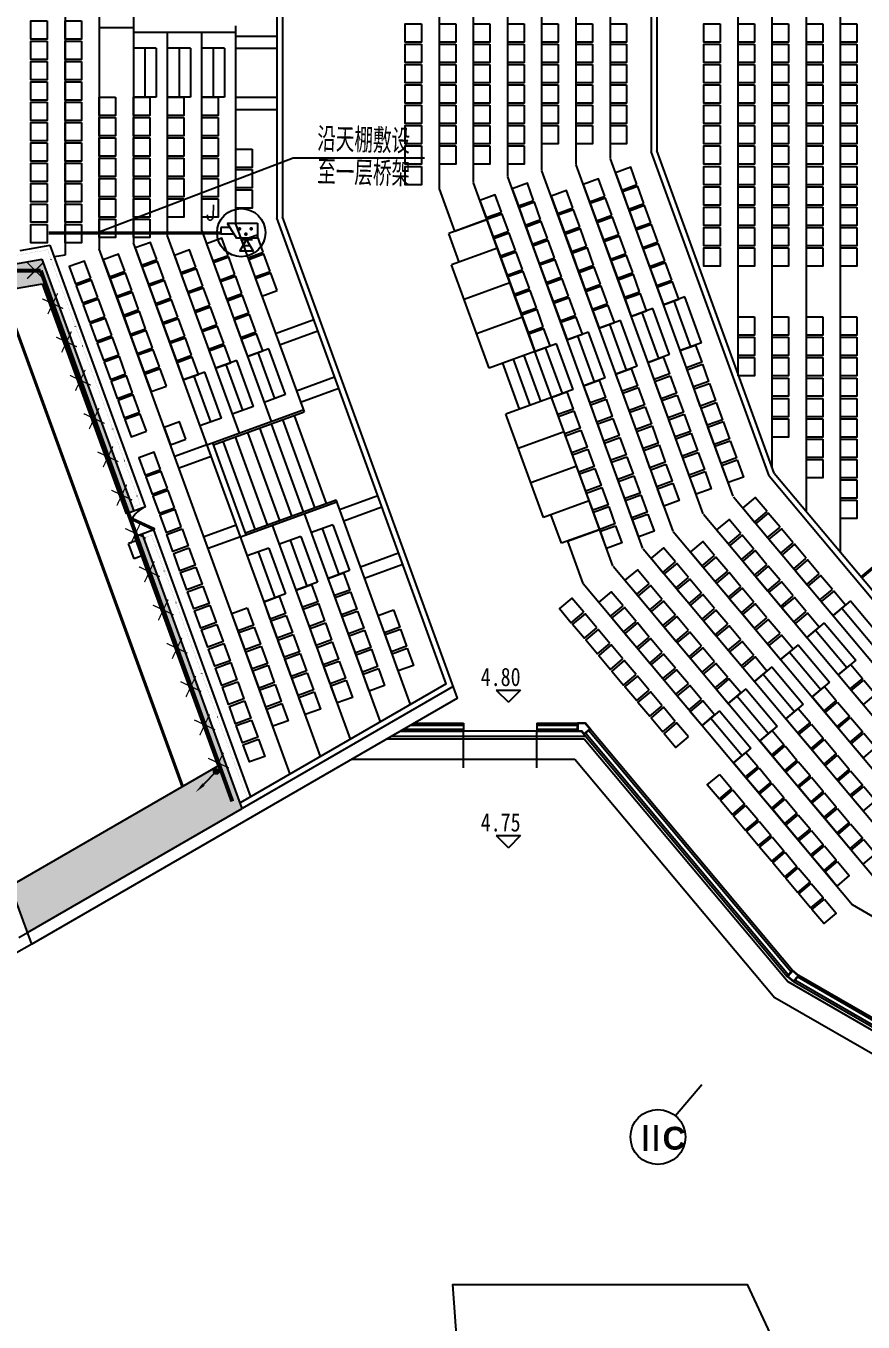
# Model space of a CAD drawing. Extents: x 23317406 to 24383751, y 42324270 to 43451021.
# Drawn here: x 23957967 to 23978542, y 42872022 to 42903866 of the extents above; entities that cross this region are included whole.
import ezdxf

# ---------------------------------------------------------------- set-up
doc = ezdxf.new("R2010")
doc.units = 0
doc.header["$MEASUREMENT"] = 0
doc.linetypes.add('DASHED', pattern=[0.75, 0.5, -0.25])
doc.linetypes.add('T-BW-SF$0$DOT2', pattern=[3.175, 0, -3.175])
doc.layers.get('0').update_dxf_attribs({"linetype": 'CONTINUOUS'})
for name, color, linetype in [('SB', 1, 'CONTINUOUS'), ('WZ', 7, 'CONTINUOUS'), ('场地', 5, 'CONTINUOUS'), ('墙', 7, 'CONTINUOUS'), ('座位', 253, 'CONTINUOUS'), ('投影', 9, 'CONTINUOUS'), ('柱填充', 8, 'CONTINUOUS'), ('栏杆', 146, 'CONTINUOUS'), ('楼梯', 5, 'CONTINUOUS'), ('汉字', 7, 'CONTINUOUS'), ('电-接地防雷-箭头', 3, 'CONTINUOUS'), ('电-接地防雷-防雷卡子', 94, 'CONTINUOUS'), ('电-接地防雷-防雷线', 94, 'CONTINUOUS'), ('监控管线', 11, 'CONTINUOUS'), ('监控设备', 1, 'CONTINUOUS'), ('辅助件', 9, 'CONTINUOUS'), ('边界', 9, 'CONTINUOUS'), ('门窗', 7, 'CONTINUOUS')]:
    doc.layers.add(name, color=color, linetype=linetype)
doc.styles.add('HZTXT', font='txt', dxfattribs={"width": 0.9, "bigfont": 'HZTXT'})
doc.styles.add('IDQSTYLE', font='txt.shx', dxfattribs={"width": 0.7, "bigfont": 'hztxt.shx'})
doc.styles.add('KSHZ', font='ROMANS.shx', dxfattribs={"height": 800, "bigfont": 'dfhz.shx'})
doc.styles.add('Q1', font='SimSun.ttf', dxfattribs={"width": 0.8, "height": 450})
doc.styles.add('T-SG-01$0$Arial', font='ARIALBD.TTF')

# ---------------------------------------------------------------- blocks, each defined once
blk = doc.blocks.new('T-SEAT-LOWER$0$SEAT_500CS')
blk.add_lwpolyline([(-400, -225), (-400, 225), (0, 225), (0, -225)], close=True)
blk = doc.blocks.new('M100')
at = {"layer": '门窗'}
blk.add_line((0, 1000), (0, 0), dxfattribs=at)
blk = doc.blocks.new('SX1')
at = {"layer": 'SB'}
for p, q in [((-2.72, 0.74), (-4.54, 0.74)), ((-4.54, 0.74), (-4.54, -0.51)), ((-3.29, 1.67), (2.96, 1.67)), ((-3.29, 1.67), (-1.38, -1.45)), ((2.96, 1.67), (2.96, -1.45)), ((-4.54, -0.51), (-1.96, -0.51)), ((2.96, -1.45), (-1.38, -1.45))]:
    blk.add_line(p, q, dxfattribs=at)
blk = doc.blocks.new('SX8')
at = {"layer": 'SB'}
for p, q in [((-0.65, -1.02), (1.8, -1.02)), ((-0.11, -2.2), (1.27, -2.2))]:
    blk.add_line(p, q, dxfattribs=at)
for points in [[(-1.02, 1.19, 0.375, 0.375, 1), (-0.64, 1.19, 0.375, 0.375, 1)], [(0.29, 0.1, 0.375, 0.375, 1), (0.67, 0.1, 0.375, 0.375, 1)], [(1.39, 1.19, 0.375, 0.375, 1), (1.76, 1.19, 0.375, 0.375, 1)]]:
    blk.add_lwpolyline(points, format="xyseb", close=True, dxfattribs=at)
blk.add_lwpolyline([(0.58, -1.01), (-0.77, -3.35), (1.94, -3.35)], close=True, dxfattribs=at)
blk.add_blockref('SX1', (-0.09, 0.7), dxfattribs=at)
blk = doc.blocks.new('QQSX')
at = {"layer": 'SB'}
blk.add_circle((-12, 12), 494, dxfattribs=at)
at = {"layer": 'SB', "xscale": 100, "yscale": 100, "zscale": 100}
blk.add_blockref('SX8', (36, -28), dxfattribs=at)
blk = doc.blocks.new('A$C7A4D2D25')
at = {"layer": 'WZ'}
blk.add_blockref('QQSX', (506, 483), dxfattribs=at)
blk = doc.blocks.new('*X411')
at = {"color": 0, "linetype": 'Continuous'}
for p, q in [((192.59, 446.72), (193.87, 448.01)), ((192.65, 446.36), (194.23, 447.94)), ((192.69, 447.24), (193.35, 447.91)), ((192.79, 446.07), (194.52, 447.8)), ((192.98, 445.84), (194.75, 447.61)), ((193.23, 445.66), (194.93, 447.37)), ((193.53, 445.54), (195.05, 447.06)), ((193.92, 445.51), (195.08, 446.67)), ((194.61, 445.77), (194.82, 445.99))]:
    blk.add_line(p, q, dxfattribs=at)
blk = doc.blocks.new('HC000750')
at = {"color": 0, "linetype": 'Continuous'}
blk.add_line((0, -0.06), (-3.11, -3.23), dxfattribs=at)
blk.add_lwpolyline([(-3.11, -3.23, 0.8, 0, 0), (-5.06, -5.12, 0, 0, 0)], format="xyseb", dxfattribs=at)
blk.add_circle((0, 0), 0.625, dxfattribs=at)
at = {"color": 0, "linetype": 'Continuous', "xscale": 0.5, "yscale": 0.5, "zscale": 0.5}
blk.add_blockref('*X411', (-96.92, -223.38), dxfattribs=at)
at = {"color": 0, "style": 'IDQSTYLE', "width": 0.7}
blk.add_attdef('PSFHATT', (2.63, -5.12), '', height=2.5, dxfattribs=at)

msp = doc.modelspace()

# ---------------------------------------------------------------- hatches: boundary and pattern name
at = {"layer": '柱填充'}
for points in [[(23958378.37782, 42897531.15759), (23960436.86259, 42891875.51716), (23960624.61399, 42891944.43529), (23958370, 42898138.93632), (23957530, 42897990.82166), (23957530, 42904715.68857), (23957330, 42904715.68857), (23957330, 42898564.81223), (23952370, 42897690.23041), (23952370, 42897080.97444), (23952578.37782, 42896508.4611)], [(23957589.28632, 42882741.10314), (23958006.04195, 42881596.07647), (23963282.35339, 42884642.3563), (23960829.82685, 42891380.61761), (23960642.07544, 42891311.69948), (23962689.72072, 42885685.84031)]]:
    msp.add_hatch(color=256, dxfattribs=at).paths.add_polyline_path(points)

# ---------------------------------------------------------------- linework, layer by layer
msp.add_line((23974577.03463, 42877852.0902), (23973934.24702, 42877086.04576))
at = {"color": 2}
msp.add_circle((23973500.36538, 42876568.96576), 675, dxfattribs=at)
msp.add_circle((23973500.36538, 42876568.96576), 675, dxfattribs=at)
at = {"layer": '场地'}
msp.add_lwpolyline([(23968808.8086, 42868093.93648), (23968455.52568, 42872945.68857), (23975695.29569, 42872945.68857), (23977957.70485, 42868093.93648)], dxfattribs=at)
at = {"layer": '墙'}
for p, q in [((23973330, 42909254.58919), (23973330, 42900776.78796)), ((23973470, 42909229.90341), (23973470, 42900801.47373)), ((23976229.5788, 42892810.2607), (23973330, 42900776.78796)), ((23976352.69273, 42892881.34056), (23973470, 42900801.47373)), ((23957830, 42898348.34774), (23958565.8111, 42898478.09109)), ((23960906.2411, 42892047.8125), (23958565.8111, 42898478.09109)), ((23957530, 42897990.82166), (23958370, 42898138.93632)), ((23960624.61399, 42891944.43529), (23958370, 42898138.93632)), ((23952578.37782, 42896508.4611), (23958378.37782, 42897531.15759)), ((23961810.33548, 42885178.12701), (23957378.37782, 42897354.83061)), ((23960436.86259, 42891875.51716), (23958378.37782, 42897531.15759)), ((23976229.5788, 42892810.2607), (23981679.00438, 42886315.88817)), ((23976352.69273, 42892881.34056), (23981770.38289, 42886424.78884)), ((23960906.49755, 42892047.90663), (23960436.86259, 42891875.51716)), ((23961111.45395, 42891483.99481), (23960642.07544, 42891311.69948)), ((23962689.72072, 42885685.84031), (23960642.07544, 42891311.69948)), ((23963282.35339, 42884642.3563), (23960829.82685, 42891380.61761)), ((23963497.54748, 42884928.25674), (23961111.45395, 42891483.99481)), ((23968298.9909, 42887700.37139), (23963233.7319, 42884775.94275)), ((23968470.72632, 42887637.86481), (23963282.35339, 42884642.3563)), ((23968574.91523, 42887351.60814), (23958110.23085, 42881309.8198)), ((23971525.03775, 42886536.4669), (23971525.03775, 42886736.4669)), ((23971689.31651, 42886459.86245), (23971842.5254, 42886588.41997)), ((23957589.28632, 42882741.10314), (23962689.72072, 42885685.84031)), ((23958006.04195, 42881596.07647), (23963282.35339, 42884642.3563)), ((23958110.23085, 42881309.8198), (23957589.28632, 42882741.10314))]:
    msp.add_line(p, q, dxfattribs=at)
at = {"layer": '墙', "linetype": 'DASHED', "ltscale": 1000}
for p, q in [((23957789.5664, 42881471.09425), (23958006.04195, 42881596.07647)), ((23958110.23085, 42881309.8198), (23957631.07081, 42881033.17662))]:
    msp.add_line(p, q, dxfattribs=at)
at = {"layer": '墙'}
for points in [[(23971689.31651, 42886459.86245), (23971842.5254, 42886588.41997), (23971718.29928, 42886736.4669), (23971525.03775, 42886736.4669), (23971525.03775, 42886536.4669), (23971625.03775, 42886536.4669)], [(23971690.54908, 42886473.95077), (23971828.43708, 42886589.65254), (23971713.63621, 42886726.4669), (23971535.03775, 42886726.4669), (23971535.03775, 42886546.4669), (23971629.70083, 42886546.4669)], [(23976963.04408, 42880540.05316), (23976809.8352, 42880668.61068), (23976679.29447, 42880513.0383), (23976832.50336, 42880384.48078)], [(23976948.95576, 42880538.82059), (23976811.06776, 42880654.52236), (23976693.38279, 42880514.27087), (23976831.27079, 42880398.5691)]]:
    msp.add_lwpolyline(points, close=True, dxfattribs=at)
at = {"layer": '墙', "ltscale": 5000}
for start, end in [(67.1172342395, 67.1172342395), (66.2587266313, 66.2587266313), (64.4772342395, 64.4772342395), (64.9387266313, 64.9387266313)]:
    msp.add_arc((23850578.58196, 42857442.58139), 533172.67138, start, end, dxfattribs=at)
at = {"layer": '墙'}
for centre, start, end in [((23850634.74669, 42857737.27781), 79.4743453394, 79.4743453394), ((23850639.30178, 42857736.37231), 78.1227654233, 78.1227654233), ((23850644.55659, 42857735.23786), 77.5606287088, 77.5606287088), ((23850649.0789, 42857734.18074), 76.2090487927, 76.2090487927)]:
    msp.add_arc(centre, 530172.67138, start, end, dxfattribs=at)
at = {"layer": '座位'}
for p, q in [((23969297.54799, 42899108.07162), (23968357.85537, 42898766.05147)), ((23968614.37048, 42898061.28201), (23968357.85537, 42898766.05147)), ((23969554.0631, 42898403.30215), (23968426.43195, 42897992.87798)), ((23969349.88634, 42895455.7079), (23968426.43195, 42897992.87798)), ((23969861.88123, 42897557.57879), (23968734.25008, 42897147.15462)), ((23970169.69936, 42896711.85543), (23969042.06821, 42896301.43126)), ((23970477.51749, 42895866.13207), (23969349.88634, 42895455.7079)), ((23970887.94166, 42894738.50093), (23969760.31051, 42894328.07676)), ((23970683.7649, 42891790.90668), (23969760.31051, 42894328.07676)), ((23971195.75979, 42893892.77757), (23970068.12864, 42893482.3534)), ((23971503.57792, 42893047.05421), (23970375.94677, 42892636.63004)), ((23971811.39605, 42892201.33085), (23970683.7649, 42891790.90668)), ((23971128.21853, 42891154.54124), (23970871.70342, 42891859.31071)), ((23972067.91115, 42891496.56139), (23971128.21853, 42891154.54124))]:
    msp.add_line(p, q, dxfattribs=at)
at = {"layer": '投影'}
for p, q in [((23977990, 42890930.07373), (23977990, 42919101.30341)), ((23977150, 42891931.14675), (23977150, 42918100.23039)), ((23976310, 42892998.63786), (23976310, 42917032.73928)), ((23975470, 42895306.51889), (23975470, 42914724.85825)), ((23958930, 42911793.69771), (23958930, 42898237.67943)), ((23959770, 42911645.58305), (23959770, 42898385.7941)), ((23960610, 42911497.46838), (23960610, 42898533.90876)), ((23964130, 42910876.79741), (23964130, 42899154.57973)), ((23964270, 42910852.11163), (23964270, 42899179.26551)), ((23968130, 42899866.94073), (23968130, 42910171.48949)), ((23968970, 42900015.0554), (23968970, 42910023.37482)), ((23969810, 42900163.17006), (23969810, 42909875.26016)), ((23970650, 42900311.28473), (23970650, 42909727.1455)), ((23971490, 42900459.39939), (23971490, 42909579.03083)), ((23972330, 42900607.51405), (23972330, 42909430.91617)), ((23961450, 42898682.02342), (23961450, 42903715.68857)), ((23962290, 42898830.13809), (23962290, 42903715.68857)), ((23963130, 42898978.25275), (23963130, 42903865.68677)), ((23961170, 42903315.68677), (23960610, 42903315.68677)), ((23960890, 42903315.68677), (23960890, 42902115.68677)), ((23961170, 42903315.68677), (23961170, 42902115.68677)), ((23962010, 42903315.68677), (23961450, 42903315.68677)), ((23961730, 42903315.68677), (23961730, 42902115.68677)), ((23962010, 42903315.68677), (23962010, 42902115.68677)), ((23962850, 42903315.68677), (23962290, 42903315.68677)), ((23962570, 42903315.68677), (23962570, 42902115.68677)), ((23962850, 42903315.68677), (23962850, 42902115.68677)), ((23961170, 42902115.68677), (23960610, 42902115.68677)), ((23962010, 42902115.68677), (23961450, 42902115.68677)), ((23962850, 42902115.68677), (23962290, 42902115.68677)), ((23974609.09766, 42891882.69594), (23971490, 42900452.34631)), ((23975347.78126, 42892309.17512), (23972330, 42900600.46097)), ((23973131.73045, 42891029.73759), (23969810, 42900156.11698)), ((23973870.41405, 42891456.21676), (23970650, 42900304.23165)), ((23968508.20619, 42898820.77469), (23968130, 42899859.88765)), ((23972393.04685, 42890603.25841), (23968970, 42900008.00232)), ((23968574.91523, 42887351.60814), (23964270, 42899179.26551)), ((23963130, 42898978.25275), (23964801.60089, 42894385.56707)), ((23968298.9909, 42887700.37139), (23964130, 42899154.57973)), ((23968508.20619, 42898820.77469), (23969297.54799, 42899108.07162)), ((23965203.55485, 42885913.22055), (23960610, 42898533.90876)), ((23961450, 42898682.02342), (23963205.81628, 42893857.95786)), ((23962290, 42898830.13809), (23963995.15808, 42894145.25478)), ((23958930, 42898237.67943), (23958670, 42898191.83442)), ((23964464.87124, 42885486.74138), (23959770, 42898385.7941)), ((23961832.32011, 42885190.81984), (23957403.37782, 42897359.23879)), ((23974161.11256, 42897206.85103), (23973634.88469, 42897015.31976)), ((23974308.4228, 42895983.45425), (23973897.99863, 42897111.08539)), ((23974571.53673, 42896079.21989), (23974161.11256, 42897206.85103)), ((23972582.42896, 42896632.25719), (23972056.20109, 42896440.72592)), ((23972992.85313, 42895504.62605), (23972582.42896, 42896632.25719)), ((23973371.77076, 42896919.55411), (23972845.54289, 42896728.02284)), ((23973519.081, 42895696.15733), (23973108.65682, 42896823.78847)), ((23973782.19493, 42895791.92297), (23973371.77076, 42896919.55411)), ((23971793.08716, 42896344.96027), (23971266.85929, 42896153.429)), ((23972203.51133, 42895217.32913), (23971793.08716, 42896344.96027)), ((23972729.73919, 42895408.86041), (23972319.31502, 42896536.49155)), ((23971003.74535, 42896057.66335), (23970477.51749, 42895866.13208)), ((23971414.16953, 42894930.03221), (23971003.74535, 42896057.66335)), ((23971940.39739, 42895121.56349), (23971529.97322, 42896249.19463)), ((23974571.53673, 42896079.21989), (23974045.30886, 42895887.68861)), ((23963939.9517, 42895934.26352), (23963413.72383, 42895742.73224)), ((23964087.26194, 42894710.86673), (23963676.83777, 42895838.49788)), ((23964350.37587, 42894806.63237), (23963939.9517, 42895934.26352)), ((23970477.51749, 42895866.13207), (23969688.17568, 42895578.83515)), ((23970361.71379, 42894546.96965), (23969951.28962, 42895674.60079)), ((23970624.82772, 42894642.73529), (23970214.40355, 42895770.36643)), ((23971151.05559, 42894834.26657), (23970740.63142, 42895961.89771)), ((23973782.19493, 42895791.92297), (23973255.96706, 42895600.39169)), ((23962361.2681, 42895359.66968), (23961835.04023, 42895168.1384)), ((23962771.69227, 42894232.03853), (23962361.2681, 42895359.66968)), ((23963150.6099, 42895646.9666), (23962624.38203, 42895455.43532)), ((23963297.92014, 42894423.56981), (23962887.49597, 42895551.20096)), ((23963561.03407, 42894519.33545), (23963150.6099, 42895646.9666)), ((23970098.59986, 42894451.20401), (23969688.17568, 42895578.83515)), ((23972992.85313, 42895504.62605), (23972466.62526, 42895313.09477)), ((23962508.57834, 42894136.27289), (23962098.15416, 42895263.90404)), ((23972203.51133, 42895217.32913), (23971677.28346, 42895025.79785)), ((23964350.37587, 42894806.63237), (23963824.14801, 42894615.10109)), ((23970887.94166, 42894738.50093), (23970098.59986, 42894451.20401)), ((23971414.16953, 42894930.03221), (23970887.94166, 42894738.50093)), ((23963561.03407, 42894519.33545), (23963034.8062, 42894327.80417)), ((23962771.69227, 42894232.03853), (23962245.4644, 42894040.50725)), ((23963378.27794, 42891366.69828), (23962557.42898, 42893621.96227)), ((23981510, 42892869.38087), (23978489.45684, 42890334.84422)), ((23967419.60565, 42887192.65808), (23965588.24845, 42892224.27065)), ((23975354.72718, 42892297.14442), (23981026.30074, 42885538.02626)), ((23966680.92205, 42886766.17891), (23964816.00765, 42891889.9891)), ((23974616.04358, 42891870.66524), (23980478.02968, 42884884.62225)), ((23965942.23845, 42886339.69973), (23964026.66585, 42891602.69218)), ((23965513.24559, 42891611.67407), (23964987.01773, 42891420.14279)), ((23965513.24559, 42891611.67407), (23965923.66977, 42890484.04293)), ((23964723.90379, 42891324.37715), (23964197.67592, 42891132.84587)), ((23964460.78986, 42891228.61151), (23964871.21403, 42890100.98037)), ((23964723.90379, 42891324.37715), (23965134.32796, 42890196.74601)), ((23965250.13166, 42891515.90843), (23965660.55583, 42890388.27729)), ((23971278.56935, 42891209.26447), (23972067.91115, 42891496.56139)), ((23971278.56935, 42891209.26447), (23971656.77554, 42890170.15151)), ((23973877.35998, 42891444.18606), (23979929.75862, 42884231.21824)), ((23963934.56199, 42891037.08023), (23963408.33412, 42890845.54895)), ((23963671.44806, 42890941.31459), (23964081.87223, 42889813.68345)), ((23963934.56199, 42891037.08023), (23964344.98616, 42889909.44909)), ((23973138.67638, 42891017.70689), (23979381.48756, 42883577.81424)), ((23972399.99277, 42890591.22771), (23978833.21649, 42882924.41023)), ((23965923.66977, 42890484.04293), (23965397.4419, 42890292.51165)), ((23965134.32796, 42890196.74601), (23964608.1001, 42890005.21473)), ((23971661.30917, 42890164.74853), (23978284.94543, 42882271.00622)), ((23964344.98616, 42889909.44909), (23963818.7583, 42889717.91781)), ((23978231.55947, 42889739.87455), (23977802.57458, 42889379.91349)), ((23978231.55947, 42889739.87455), (23979002.9046, 42888820.62122)), ((23978017.06702, 42889559.89402), (23978788.41216, 42888640.64069)), ((23977588.08214, 42889199.93296), (23977159.09725, 42888839.9719)), ((23977373.58969, 42889019.95243), (23978144.93482, 42888100.6991)), ((23977588.08214, 42889199.93296), (23978359.42727, 42888280.67963)), ((23976944.6048, 42888659.99137), (23976515.61992, 42888300.03031)), ((23976944.6048, 42888659.99137), (23977715.94994, 42887740.73804)), ((23976730.11236, 42888480.01084), (23977501.45749, 42887560.75751)), ((23976301.12747, 42888120.04978), (23975872.14258, 42887760.08872)), ((23976301.12747, 42888120.04978), (23977072.4726, 42887200.79645)), ((23978359.42727, 42888280.67963), (23977930.44238, 42887920.71857)), ((23976086.63503, 42887940.06925), (23976857.98016, 42887020.81591)), ((23977715.94994, 42887740.73804), (23977286.96505, 42887380.77697)), ((23975657.65014, 42887580.10818), (23975228.66525, 42887220.14712)), ((23975443.1577, 42887400.12765), (23976214.50283, 42886480.87432)), ((23975657.65014, 42887580.10818), (23976428.99527, 42886660.85485)), ((23977072.4726, 42887200.79645), (23976643.48772, 42886840.83538)), ((23975014.17281, 42887040.16659), (23974585.18792, 42886680.20553)), ((23974799.68036, 42886860.18606), (23975571.02549, 42885940.93273)), ((23975014.17281, 42887040.16659), (23975785.51794, 42886120.91326)), ((23976428.99527, 42886660.85485), (23976000.01038, 42886300.89379)), ((23975785.51794, 42886120.91326), (23975356.53305, 42885760.9522)), ((23979242.5971, 42881718.10576), (23978284.94542, 42882271.00622))]:
    msp.add_line(p, q, dxfattribs=at)
at = {"layer": '柱填充', "linetype": 'T-BW-SF$0$DOT2', "ltscale": 10}
for p, q in [((23957730, 42898229.17238), (23958500.54073, 42898365.0395)), ((23960778.16326, 42892107.32304), (23958500.54073, 42898365.0395)), ((23960778.16326, 42892107.32304), (23960590.41255, 42892038.40516)), ((23961051.78039, 42891355.56613), (23960866.08407, 42891287.40236)), ((23963409.60895, 42884877.48541), (23961051.78039, 42891355.56613))]:
    msp.add_line(p, q, dxfattribs=at)
at = {"layer": '栏杆'}
msp.add_line((23981545, 42892853.0601), (23978511.95441, 42890308.03266), dxfattribs=at)
at = {"layer": '楼梯'}
for p, q in [((23963993.46585, 42894091.42805), (23964780.11218, 42891930.13503)), ((23964275.37363, 42894194.0341), (23965062.01996, 42892032.74107)), ((23964557.28142, 42894296.64014), (23965343.92775, 42892135.34711)), ((23963110.15478, 42893769.92912), (23963896.80111, 42891608.63609)), ((23963410.85642, 42893879.37557), (23964197.50275, 42891718.08254)), ((23963711.55806, 42893988.82201), (23964498.20439, 42891827.52898)), ((23962809.45315, 42893660.48267), (23963596.09948, 42891499.18965))]:
    msp.add_line(p, q, dxfattribs=at)
at = {"layer": '汉字', "color": 0}
for p, q in [((23969523.41152, 42887548.03309), (23970123.41152, 42887548.03309)), ((23969523.41152, 42887548.03309), (23969823.41152, 42887248.03309)), ((23970123.41152, 42887548.03309), (23969823.41152, 42887248.03309)), ((23969523.41152, 42883974.69448), (23970123.41152, 42883974.69448)), ((23969523.41152, 42883974.69448), (23969823.41152, 42883674.69448)), ((23970123.41152, 42883974.69448), (23969823.41152, 42883674.69448))]:
    msp.add_line(p, q, dxfattribs=at)
at = {"layer": '电-接地防雷-防雷卡子', "color": 131, "const_width": 30}
for points in [[(23957996.59312, 42897654.44), (23958396.59312, 42898054.44)], [(23958396.59312, 42897654.44), (23957996.59312, 42898054.44)], [(23958505.64672, 42896785.63538), (23958746.08001, 42897297.68208)], [(23958369.84001, 42897161.87538), (23958881.88672, 42896921.44208)], [(23958845.16348, 42895845.03537), (23959085.59677, 42896357.08208)], [(23958709.35677, 42896221.27537), (23959221.40348, 42895980.84207)], [(23959184.68024, 42894904.43537), (23959425.11353, 42895416.48207)], [(23959048.87353, 42895280.67537), (23959560.92024, 42895040.24207)], [(23959524.197, 42893963.83536), (23959764.6303, 42894475.88207)], [(23959388.39029, 42894340.07536), (23959900.437, 42894099.64206)], [(23959863.71376, 42893023.23536), (23960104.14706, 42893535.28206)], [(23959727.90705, 42893399.47536), (23960239.95376, 42893159.04206)], [(23960203.23052, 42892082.63535), (23960443.66382, 42892594.68206)], [(23960067.42381, 42892458.87535), (23960579.47052, 42892218.44205)], [(23960406.94057, 42891518.27535), (23960918.98728, 42891277.84205)], [(23960542.74728, 42891142.03535), (23960783.18058, 42891654.08205)], [(23960746.45734, 42890577.67534), (23961258.50404, 42890337.24204)], [(23960882.26404, 42890201.43534), (23961122.69734, 42890713.48205)], [(23961085.9741, 42889637.07534), (23961598.0208, 42889396.64204)], [(23961221.7808, 42889260.83534), (23961462.2141, 42889772.88204)], [(23961425.49086, 42888696.47533), (23961937.53756, 42888456.04203)], [(23961561.29756, 42888320.23533), (23961801.73086, 42888832.28204)], [(23961765.00762, 42887755.87533), (23962277.05432, 42887515.44203)], [(23961900.81432, 42887379.63533), (23962141.24762, 42887891.68203)], [(23962104.52438, 42886815.27532), (23962616.57108, 42886574.84203)], [(23962240.33108, 42886439.03532), (23962480.76438, 42886951.08203)], [(23962444.04114, 42885874.67532), (23962956.08784, 42885634.24202)], [(23962579.84784, 42885498.43532), (23962820.28114, 42886010.48202)]]:
    msp.add_lwpolyline(points, dxfattribs=at)
at = {"layer": '电-接地防雷-防雷线', "color": 130, "linetype": 'Continuous', "ltscale": 100, "const_width": 100}
for points in [[(23958332.48375, 42897854.44), (23957443.89902, 42897854.44)], [(23963039.58125, 42884813.85866), (23958332.48375, 42897854.44)]]:
    msp.add_lwpolyline(points, dxfattribs=at)
at = {"layer": '监控管线'}
for p, q in [((23959701.10624, 42898778.53088), (23964535.71904, 42900622.45894)), ((23964535.71904, 42900622.45894), (23967758.79528, 42900622.45894))]:
    msp.add_line(p, q, dxfattribs=at)
at = {"layer": '监控管线', "const_width": 80}
msp.add_lwpolyline([(23962789.88518, 42898778.53088), (23958526.02659, 42898778.53088)], dxfattribs=at)
at = {"layer": '辅助件'}
for p, q in [((23960678.33336, 42891218.48448), (23960490.58266, 42891149.5666)), ((23960628.41842, 42890774.0652), (23960490.58266, 42891149.5666)), ((23960816.16912, 42890842.98307), (23960628.41842, 42890774.0652)), ((23966840.0107, 42886349.96055), (23971690.15665, 42886349.96055)), ((23966961.25426, 42886419.96055), (23971722.79819, 42886419.96055)), ((23971690.15665, 42886349.96055), (23976698.87558, 42880380.80177)), ((23965973.9853, 42885849.96055), (23971457.00282, 42885849.96055)), ((23971457.00282, 42885849.96055), (23976372.52375, 42879991.87082)), ((23986371.12443, 42874796.52629), (23976698.87558, 42880380.80177)), ((23986197.47625, 42874319.43185), (23976372.52375, 42879991.87082))]:
    msp.add_line(p, q, dxfattribs=at)
at = {"layer": '边界'}
for p, q in [((23960610, 42903815.68857), (23959770, 42903815.68857)), ((23960610, 42903715.68857), (23963130, 42903715.68857)), ((23963130, 42903615.68677), (23964130, 42903615.68677)), ((23963130, 42903315.68677), (23964130, 42903315.68677)), ((23963130, 42902115.68677), (23964130, 42902115.68677)), ((23963130, 42901815.68677), (23964130, 42901815.68677)), ((23964100.45959, 42896311.93694), (23965040.15221, 42896653.95709)), ((23964203.06563, 42896030.02916), (23965142.75826, 42896372.0493)), ((23964613.48981, 42894902.39801), (23965553.18243, 42895244.41816)), ((23964716.09585, 42894620.49023), (23965655.78847, 42894962.51037)), ((23962416.47509, 42893570.65925), (23964784.5005, 42894432.55001)), ((23962574.52999, 42893574.97764), (23964801.6015, 42894385.56538)), ((23962416.47509, 42893570.65925), (23961627.13329, 42893283.36233)), ((23962519.08113, 42893288.75146), (23961729.73933, 42893001.45454)), ((23963237.32405, 42891315.39526), (23965605.34946, 42892177.28602)), ((23963361.17694, 42891413.68292), (23965588.24845, 42892224.27065)), ((23965673.75348, 42891989.3475), (23966613.44611, 42892331.36764)), ((23965776.35953, 42891707.43971), (23966716.05215, 42892049.45986)), ((23963134.71801, 42891597.30305), (23962345.37621, 42891310.00613)), ((23963237.32405, 42891315.39526), (23962447.98225, 42891028.09834)), ((23966186.7837, 42890579.80857), (23967126.47632, 42890921.82871)), ((23966289.38974, 42890297.90078), (23967229.08236, 42890639.92093))]:
    msp.add_line(p, q, dxfattribs=at)
at = {"layer": '门窗'}
for p, q in [((23967163.04918, 42886536.4669), (23968725.03775, 42886536.4669)), ((23967163.04918, 42886536.4669), (23968725.03775, 42886536.4669)), ((23967249.65172, 42886586.4669), (23968725.03775, 42886586.4669)), ((23967249.65172, 42886586.4669), (23968725.03775, 42886586.4669)), ((23967422.8568, 42886686.4669), (23968725.03775, 42886686.4669)), ((23967422.8568, 42886686.4669), (23968725.03775, 42886686.4669)), ((23967509.45934, 42886736.4669), (23968725.03775, 42886736.4669)), ((23967509.45934, 42886736.4669), (23968725.03775, 42886736.4669)), ((23968725.03775, 42886736.4669), (23968725.03775, 42886536.4669)), ((23970525.03775, 42886536.4669), (23968725.03775, 42886536.4669)), ((23970525.03775, 42886736.4669), (23970525.03775, 42886536.4669)), ((23970525.03775, 42886736.4669), (23971525.03775, 42886736.4669)), ((23970525.03775, 42886686.4669), (23971525.03775, 42886686.4669)), ((23970525.03775, 42886586.4669), (23971525.03775, 42886586.4669)), ((23970525.03775, 42886536.4669), (23971525.03775, 42886536.4669)), ((23971689.31651, 42886459.86245), (23976679.29447, 42880513.0383)), ((23971727.61873, 42886492.00183), (23976711.92965, 42880551.93139)), ((23971804.22318, 42886556.28059), (23976777.20001, 42880629.71759)), ((23971842.5254, 42886588.41997), (23976809.8352, 42880668.61068)), ((23986307.49665, 42874914.09085), (23976832.50336, 42880384.48078)), ((23986324.86147, 42874961.80029), (23976865.13854, 42880423.37387)), ((23986359.5911, 42875057.21918), (23976930.4089, 42880501.16006)), ((23986376.95592, 42875104.92863), (23976963.04408, 42880540.05316))]:
    msp.add_line(p, q, dxfattribs=at)
msp.add_lwpolyline([(23961113.25118, 42891484.65452), (23961125.8553, 42891511.87834), (23960581.37902, 42891763.96083), (23960568.7749, 42891736.73701)], close=True, dxfattribs=at)
msp.add_arc((23961113.25118, 42891484.65452), 600, 110.15673256, 155.15673256, dxfattribs=at)

# ---------------------------------------------------------------- block references
at = {"layer": '座位'}
for p, rotation in [((23958090, 42903765.68857), 180.0000000048615), ((23958930, 42903765.68677), 180.0000000048615), ((23967290, 42903690.68857), 179.9999999963965), ((23968130, 42903690.68857), 179.9999999963965), ((23968970, 42903690.68857), 179.9999999963965), ((23969810, 42903690.68857), 179.9999999963965), ((23970650, 42903690.68857), 179.9999999963965), ((23971490, 42903690.68857), 179.9999999963965), ((23972330, 42903690.68857), 179.9999999963965), ((23974630, 42903690.68857), 180), ((23975470, 42903690.68857), 180), ((23976310, 42903690.68857), 180), ((23977150, 42903690.68857), 180), ((23977990, 42903690.68857), 180), ((23958090, 42903265.68857), 180.0000000048615), ((23958930, 42903265.68677), 180.0000000048615), ((23967290, 42903190.68857), 179.9999999963965), ((23968130, 42903190.68857), 179.9999999963965), ((23968970, 42903190.68857), 179.9999999963965), ((23969810, 42903190.68857), 179.9999999963965), ((23970650, 42903190.68857), 179.9999999963965), ((23971490, 42903190.68857), 179.9999999963965), ((23972330, 42903190.68857), 179.9999999963965), ((23974630, 42903190.68857), 180), ((23975470, 42903190.68857), 180), ((23976310, 42903190.68857), 180), ((23977150, 42903190.68857), 180), ((23977990, 42903190.68857), 180), ((23958090, 42902765.68857), 180.0000000048615), ((23958930, 42902765.68677), 180.0000000048615), ((23967290, 42902690.68857), 179.9999999963965), ((23968130, 42902690.68857), 179.9999999963965), ((23968970, 42902690.68857), 179.9999999963965), ((23969810, 42902690.68857), 179.9999999963965), ((23970650, 42902690.68857), 179.9999999963965), ((23971490, 42902690.68857), 179.9999999963965), ((23972330, 42902690.68857), 179.9999999963965), ((23974630, 42902690.68857), 180), ((23975470, 42902690.68857), 180), ((23976310, 42902690.68857), 180), ((23977150, 42902690.68857), 180), ((23977990, 42902690.68857), 180), ((23958090, 42902265.68857), 180.0000000048615), ((23958930, 42902265.68677), 180.0000000048615), ((23967290, 42902190.68857), 179.9999999963965), ((23968130, 42902190.68857), 179.9999999963965), ((23968970, 42902190.68857), 179.9999999963965), ((23969810, 42902190.68857), 179.9999999963965), ((23970650, 42902190.68857), 179.9999999963965), ((23971490, 42902190.68857), 179.9999999963965), ((23972330, 42902190.68857), 179.9999999963965), ((23974630, 42902190.68857), 180), ((23975470, 42902190.68857), 180), ((23976310, 42902190.68857), 180), ((23977150, 42902190.68857), 180), ((23977990, 42902190.68857), 180), ((23959770, 42901890.68677), 180.0000000048615), ((23960610, 42901890.68677), 180.0000000048615), ((23961450, 42901890.68677), 180.0000000048615), ((23962290, 42901890.68677), 180.0000000048615), ((23958090, 42901765.68857), 180.0000000048615), ((23958930, 42901765.68677), 180.0000000048615), ((23967290, 42901690.68857), 179.9999999963965), ((23968130, 42901690.68857), 179.9999999963965), ((23968970, 42901690.68857), 179.9999999963965), ((23969810, 42901690.68857), 179.9999999963965), ((23970650, 42901690.68857), 179.9999999963965), ((23971490, 42901690.68857), 179.9999999963965), ((23972330, 42901690.68857), 179.9999999963965), ((23974630, 42901690.68857), 180), ((23975470, 42901690.68857), 180), ((23976310, 42901690.68857), 180), ((23977150, 42901690.68857), 180), ((23977990, 42901690.68857), 180), ((23958090, 42901265.68857), 180.0000000048615), ((23958930, 42901265.68677), 180.0000000048615), ((23959770, 42901390.68677), 180.0000000048615), ((23960610, 42901390.68677), 180.0000000048615), ((23961450, 42901390.68677), 180.0000000048615), ((23962290, 42901390.68677), 180.0000000048615), ((23967290, 42901190.68857), 179.9999999963965), ((23968130, 42901190.68857), 179.9999999963965), ((23968970, 42901190.68857), 179.9999999963965), ((23969810, 42901190.68857), 179.9999999963965), ((23970650, 42901190.68857), 179.9999999963965), ((23971490, 42901190.68857), 179.9999999963965), ((23972330, 42901190.68857), 179.9999999963965), ((23974630, 42901190.68857), 180), ((23975470, 42901190.68857), 180), ((23976310, 42901190.68857), 180), ((23977150, 42901190.68857), 180), ((23977990, 42901190.68857), 180), ((23959770, 42900890.68677), 180.0000000048615), ((23960610, 42900890.68677), 180.0000000048615), ((23961450, 42900890.68677), 180.0000000048615), ((23962290, 42900890.68677), 180.0000000048615), ((23958090, 42900765.68857), 180.0000000048615), ((23958930, 42900765.68677), 180.0000000048615), ((23963130, 42900615.68677), 180.0000000048615), ((23967290, 42900690.68857), 179.9999999963965), ((23968130, 42900690.68857), 179.9999999963965), ((23968970, 42900690.68857), 179.9999999963965), ((23969810, 42900690.68857), 179.9999999963965), ((23974630, 42900690.68857), 180), ((23975470, 42900690.68857), 180), ((23976310, 42900690.68857), 180), ((23977150, 42900690.68857), 180), ((23977990, 42900690.68857), 180), ((23958090, 42900265.68857), 180.0000000048615), ((23958930, 42900265.68677), 180.0000000048615), ((23959770, 42900390.68677), 180.0000000048615), ((23960610, 42900390.68677), 180.0000000048615), ((23961450, 42900390.68677), 180.0000000048615), ((23962290, 42900390.68677), 180.0000000048615), ((23963130, 42900115.68677), 180.0000000048615), ((23967290, 42900190.68857), 179.9999999963965), ((23974630, 42900190.68857), 180), ((23975470, 42900190.68857), 180), ((23976310, 42900190.68857), 180), ((23977150, 42900190.68857), 180), ((23977990, 42900190.68857), 180), ((23958090, 42899765.68857), 180.0000000048615), ((23958930, 42899765.68677), 180.0000000048615), ((23959770, 42899890.68677), 180.0000000048615), ((23960610, 42899890.68677), 180.0000000048615), ((23961450, 42899890.68677), 180.0000000048615), ((23962290, 42899890.68677), 180.0000000048615), ((23963130, 42899615.68677), 180.0000000048615), ((23974630, 42899690.68857), 180), ((23975470, 42899690.68857), 180), ((23976310, 42899690.68857), 180), ((23977150, 42899690.68857), 180), ((23977990, 42899690.68857), 180), ((23958090, 42899265.68857), 180.0000000048615), ((23958930, 42899265.68677), 180.0000000048615), ((23959770, 42899390.68677), 180.0000000048615), ((23960610, 42899390.68677), 180.0000000048615), ((23961450, 42899390.68677), 180.0000000048615), ((23962290, 42899390.68677), 180.0000000048615), ((23974630, 42899190.68857), 180), ((23975470, 42899190.68857), 180), ((23976310, 42899190.68857), 180), ((23977150, 42899190.68857), 180), ((23977990, 42899190.68857), 180), ((23958090, 42898765.68857), 180.0000000048615), ((23958930, 42898765.68677), 180.0000000048615), ((23959770, 42898890.68677), 180.0000000048615), ((23960610, 42898890.68677), 180.0000000048615), ((23974630, 42898690.68857), 180), ((23975470, 42898690.68857), 180), ((23976310, 42898690.68857), 180), ((23977150, 42898690.68857), 180), ((23977990, 42898690.68857), 180), ((23974630, 42898190.68857), 180), ((23975470, 42898190.68857), 180), ((23976310, 42898190.68857), 180), ((23977150, 42898190.68857), 180), ((23977990, 42898190.68857), 180), ((23975470, 42896490.68857), 180), ((23976310, 42896490.68857), 180), ((23977150, 42896490.68857), 180), ((23977990, 42896490.68857), 180), ((23974122.2634, 42895676.25777), 199.9999999999403), ((23975470, 42895990.68857), 180), ((23976310, 42895990.68857), 180), ((23977150, 42895990.68857), 180), ((23977990, 42895990.68857), 180), ((23973332.92159, 42895388.96085), 199.9999999999403), ((23975470, 42895490.68857), 180), ((23976310, 42895490.68857), 180), ((23977150, 42895490.68857), 180), ((23977990, 42895490.68857), 180), ((23972543.57979, 42895101.66393), 199.9999999999403), ((23974293.27347, 42895206.41146), 199.9999999999403), ((23971754.23799, 42894814.36701), 199.9999999999403), ((23973503.93167, 42894919.11454), 199.9999999999403), ((23974464.28354, 42894736.56515), 199.9999999999403), ((23976310, 42894990.68857), 180), ((23977150, 42894990.68857), 180), ((23977990, 42894990.68857), 180), ((23970964.89619, 42894527.07009), 199.9999999999403), ((23972714.58987, 42894631.81762), 199.9999999999403), ((23973674.94174, 42894449.26823), 199.9999999999403), ((23976310, 42894490.68857), 180), ((23977150, 42894490.68857), 180), ((23977990, 42894490.68857), 180), ((23971135.90626, 42894057.22378), 199.9999999999403), ((23971925.24806, 42894344.5207), 199.9999999999403), ((23972885.59994, 42894161.97131), 199.9999999999403), ((23974635.29361, 42894266.71884), 199.9999999999403), ((23972096.25814, 42893874.67439), 199.9999999999403), ((23973845.95181, 42893979.42192), 199.9999999999403), ((23974806.30368, 42893796.87253), 199.9999999999403), ((23976310, 42893990.68857), 180), ((23977150, 42893990.68857), 180), ((23977990, 42893990.68857), 180), ((23971306.91633, 42893587.37747), 199.9999999999403), ((23973056.61001, 42893692.125), 199.9999999999403), ((23974016.96188, 42893509.57561), 199.9999999999403), ((23971477.92641, 42893117.53116), 199.9999999999403), ((23972267.26821, 42893404.82808), 199.9999999999403), ((23973227.62008, 42893222.27869), 199.9999999999403), ((23974977.31375, 42893327.02622), 199.9999999999403), ((23977150, 42893490.68857), 180), ((23977990, 42893490.68857), 180), ((23972438.27828, 42892934.98177), 199.9999999999403), ((23974187.97195, 42893039.7293), 199.9999999999403), ((23975148.32383, 42892857.17991), 199.9999999999403), ((23977150, 42892990.68857), 180), ((23977990, 42892990.68857), 180), ((23971648.93648, 42892647.68485), 199.9999999999403), ((23972609.28835, 42892465.13546), 199.9999999999403), ((23973398.63015, 42892752.43238), 199.9999999999403), ((23974358.98202, 42892569.88299), 199.9999999999403), ((23971819.94655, 42892177.83854), 199.9999999999403), ((23973569.64022, 42892282.58607), 199.9999999999403), ((23977990, 42892490.68857), 180), ((23972780.29842, 42891995.28915), 199.9999999999403), ((23977990, 42891990.68857), 180), ((23971990.95662, 42891707.99223), 199.9999999999403), ((23972951.30849, 42891525.44284), 199.9999999999403), ((23972161.96669, 42891238.14592), 199.9999999999403), ((23961504.73077, 42891163.66479), 200.0000000048686), ((23961675.74084, 42890693.81848), 200.0000000048686), ((23961846.75091, 42890223.97217), 200.0000000048686), ((23965474.39643, 42890081.08081), 200.0000000048686), ((23962017.76098, 42889754.12586), 200.0000000048686), ((23964685.05463, 42889793.78389), 200.0000000048686), ((23965645.4065, 42889611.2345), 200.0000000048686), ((23962188.77105, 42889284.27955), 200.0000000048686), ((23963895.71283, 42889506.48697), 200.0000000048686), ((23964856.0647, 42889323.93758), 200.0000000048686), ((23963106.37103, 42889219.19005), 200.0000000048686), ((23964066.7229, 42889036.64066), 200.0000000048686), ((23965816.41657, 42889141.38819), 200.0000000048686), ((23966699.81391, 42889170.26964), 200.0000000048686), ((23962359.78113, 42888814.43324), 200.0000000048686), ((23963277.3811, 42888749.34374), 200.0000000048686), ((23965027.07477, 42888854.09127), 200.0000000048686), ((23965987.42665, 42888671.54188), 200.0000000048686), ((23966870.82399, 42888700.42333), 200.0000000048686), ((23962530.7912, 42888344.58693), 200.0000000048686), ((23964237.73297, 42888566.79435), 200.0000000048686), ((23965198.08484, 42888384.24496), 200.0000000048686), ((23963448.39117, 42888279.49743), 200.0000000048686), ((23964408.74304, 42888096.94804), 200.0000000048686), ((23966158.43672, 42888201.69557), 200.0000000048686), ((23967041.83406, 42888230.57702), 200.0000000048686), ((23962701.80127, 42887874.74062), 200.0000000048686), ((23963619.40124, 42887809.65112), 200.0000000048686), ((23965369.09492, 42887914.39865), 200.0000000048686), ((23966329.44679, 42887731.84926), 200.0000000048686), ((23978075.06959, 42887748.35857), 220.0000000049786), ((23962872.81134, 42887404.89431), 200.0000000048686), ((23964579.75311, 42887627.10173), 200.0000000048686), ((23965540.10499, 42887444.55234), 200.0000000048686), ((23978396.4634, 42887365.33635), 220.0000000049786), ((23963790.41131, 42887339.80481), 200.0000000048686), ((23964750.76319, 42887157.25542), 200.0000000048686), ((23977431.59226, 42887208.41698), 220.0000000049786), ((23963043.82141, 42886935.048), 200.0000000048686), ((23963961.42138, 42886869.9585), 200.0000000048686), ((23976788.11493, 42886668.47538), 220.0000000049786), ((23977752.98606, 42886825.39475), 220.0000000049786), ((23963214.83148, 42886465.20169), 200.0000000048686), ((23978074.37987, 42886442.37253), 220.0000000049786), ((23976144.6376, 42886128.53379), 220.0000000049786), ((23977109.50873, 42886285.45316), 220.0000000049786), ((23978395.77367, 42886059.35031), 220.0000000049786), ((23963385.84156, 42885995.35538), 200.0000000048686), ((23976466.0314, 42885745.51157), 220.0000000049786), ((23977430.90254, 42885902.43094), 220.0000000049786), ((23975501.16026, 42885588.5922), 220.0000000049786), ((23977752.29634, 42885519.40872), 220.0000000049786), ((23974857.68293, 42885048.65061), 220.0000000049786), ((23975822.55407, 42885205.56998), 220.0000000049786), ((23976787.42521, 42885362.48935), 220.0000000049786), ((23978073.69015, 42885136.3865), 220.0000000049786), ((23976143.94787, 42884822.54776), 220.0000000049786), ((23977108.81901, 42884979.46713), 220.0000000049786), ((23978395.08395, 42884753.36428), 220.0000000049786), ((23975179.07674, 42884665.62839), 220.0000000049786), ((23976465.34168, 42884439.52553), 220.0000000049786), ((23977430.21281, 42884596.44491), 220.0000000049786), ((23975500.47054, 42884282.60616), 220.0000000049786), ((23977751.60662, 42884213.42268), 220.0000000049786), ((23975821.86435, 42883899.58394), 220.0000000049786), ((23976786.73548, 42884056.50331), 220.0000000049786), ((23978073.00042, 42883830.40046), 220.0000000049786), ((23976143.25815, 42883516.56172), 220.0000000049786), ((23977108.12929, 42883673.48109), 220.0000000049786), ((23977429.52309, 42883290.45887), 220.0000000049786), ((23978394.39423, 42883447.37824), 220.0000000049786), ((23976464.65196, 42883133.5395), 220.0000000049786), ((23977750.9169, 42882907.43665), 220.0000000049786), ((23976786.04576, 42882750.51728), 220.0000000049786), ((23977107.43957, 42882367.49506), 220.0000000049786), ((23977428.83337, 42881984.47283), 220.0000000049786)]:
    msp.add_blockref('T-SEAT-LOWER$0$SEAT_500CS', p, dxfattribs=dict(at, rotation=rotation))
at = {"layer": '座位', "xscale": -1}
for p, rotation in [((23972531.86973, 42900045.82846), 19.99999999868234), ((23969992.83425, 42899653.78401), 19.99999999868234), ((23970953.18613, 42899471.23462), 19.99999999868234), ((23971742.52793, 42899758.53154), 19.99999999868234), ((23972702.8798, 42899575.98215), 19.99999999868234), ((23969203.49245, 42899366.48709), 19.99999999868234), ((23970163.84433, 42899183.9377), 19.99999999868234), ((23971913.538, 42899288.68523), 19.99999999868234), ((23969374.50252, 42898896.64078), 19.99999999868234), ((23971124.1962, 42899001.38831), 19.99999999868234), ((23972873.88987, 42899106.13584), 19.99999999868234), ((23970334.8544, 42898714.09139), 19.99999999868234), ((23971295.20627, 42898531.542), 19.99999999868234), ((23972084.54807, 42898818.83892), 19.99999999868234), ((23973044.89994, 42898636.28953), 19.99999999868234), ((23960732.02527, 42898198.6471), 19.99999999514549), ((23962481.71894, 42898303.39463), 19.99999999514549), ((23963348.01528, 42898379.26071), 19.99999999514549), ((23969545.5126, 42898426.79447), 19.99999999868234), ((23970505.86447, 42898244.24508), 19.99999999868234), ((23972255.55814, 42898348.99261), 19.99999999868234), ((23959942.68347, 42897911.35018), 19.99999999514549), ((23961692.37714, 42898016.09771), 19.99999999514549), ((23963519.02535, 42897909.4144), 19.99999999514549), ((23969716.52267, 42897956.94815), 19.99999999868234), ((23971466.21634, 42898061.69569), 19.99999999868234), ((23972426.56821, 42897879.1463), 19.99999999868234), ((23973215.91002, 42898166.44322), 19.99999999868234), ((23959110.58915, 42897741.51484), 19.99999999514549), ((23960903.03534, 42897728.80079), 19.99999999514549), ((23961863.38721, 42897546.2514), 19.99999999514549), ((23962652.72901, 42897833.54832), 19.99999999514549), ((23970676.87454, 42897774.39876), 19.99999999868234), ((23971637.22641, 42897591.84937), 19.99999999868234), ((23973386.92009, 42897696.59691), 19.99999999868234), ((23959281.59922, 42897271.66853), 19.99999999514549), ((23960113.69354, 42897441.50387), 19.99999999514549), ((23961074.04541, 42897258.95448), 19.99999999514549), ((23962823.73909, 42897363.70201), 19.99999999514549), ((23963690.03542, 42897439.56809), 19.99999999514549), ((23969887.53274, 42897487.10184), 19.99999999868234), ((23970847.88461, 42897304.55245), 19.99999999868234), ((23972597.57829, 42897409.29998), 19.99999999868234), ((23960284.70361, 42896971.65756), 19.99999999514549), ((23962034.39728, 42897076.40509), 19.99999999514549), ((23970058.54281, 42897017.25553), 19.99999999868234), ((23971808.23649, 42897122.00306), 19.99999999868234), ((23972768.58836, 42896939.45367), 19.99999999868234), ((23973557.93016, 42897226.75059), 19.99999999868234), ((23959452.60929, 42896801.82222), 19.99999999514549), ((23961245.05548, 42896789.10817), 19.99999999514549), ((23962205.40736, 42896606.55878), 19.99999999514549), ((23962994.74916, 42896893.8557), 19.99999999514549), ((23971018.89468, 42896834.70614), 19.99999999868234), ((23971979.24656, 42896652.15675), 19.99999999868234), ((23959623.61936, 42896331.9759), 19.99999999514549), ((23960455.71368, 42896501.81125), 19.99999999514549), ((23961416.06555, 42896319.26186), 19.99999999514549), ((23963165.75923, 42896424.00939), 19.99999999514549), ((23970229.55288, 42896547.40922), 19.99999999868234), ((23971189.90476, 42896364.85983), 19.99999999868234), ((23960626.72375, 42896031.96494), 19.99999999514549), ((23962376.41743, 42896136.71247), 19.99999999514549), ((23963336.7693, 42895954.16308), 19.99999999514549), ((23970400.56295, 42896077.56291), 19.99999999868234), ((23959794.62943, 42895862.12959), 19.99999999514549), ((23961587.07563, 42895849.41555), 19.99999999514549), ((23962547.4275, 42895666.86616), 19.99999999514549), ((23959965.63951, 42895392.28328), 19.99999999514549), ((23960797.73382, 42895562.11863), 19.99999999514549), ((23961758.0857, 42895379.56924), 19.99999999514549), ((23960968.7439, 42895092.27232), 19.99999999514549), ((23960136.64958, 42894922.43697), 19.99999999514549), ((23960307.65965, 42894452.59066), 19.99999999514549), ((23960478.66972, 42893982.74435), 19.99999999514549), ((23961443.52883, 42893787.81144), 19.99999999514549), ((23960820.68986, 42893043.05173), 19.99999999514549), ((23960991.69994, 42892573.20542), 19.99999999514549), ((23961162.71001, 42892103.35911), 19.99999999514549), ((23975729.58454, 42891850.40682), 40.00000000372056), ((23961333.72008, 42891633.5128), 19.99999999514549), ((23976050.97834, 42891467.3846), 40.00000000372056), ((23975086.10721, 42891310.46523), 40.00000000372056), ((23975407.50101, 42890927.44301), 40.00000000372056), ((23976372.37215, 42891084.36238), 40.00000000372056), ((23973477.75874, 42890613.60427), 40.00000000372056), ((23974442.62987, 42890770.52364), 40.00000000372056), ((23975728.89482, 42890544.42079), 40.00000000372056), ((23976693.76595, 42890701.34016), 40.00000000372056), ((23973799.15254, 42890230.58204), 40.00000000372056), ((23974764.02368, 42890387.50141), 40.00000000372056), ((23976050.28862, 42890161.39856), 40.00000000372056), ((23977015.15976, 42890318.31793), 40.00000000372056), ((23972834.2814, 42890073.66267), 40.00000000372056), ((23974120.54635, 42889847.55982), 40.00000000372056), ((23975085.41748, 42890004.47919), 40.00000000372056), ((23977336.55356, 42889935.29571), 40.00000000372056), ((23972190.80407, 42889533.72108), 40.00000000372056), ((23973155.67521, 42889690.64045), 40.00000000372056), ((23975406.81129, 42889621.45697), 40.00000000372056), ((23976371.68243, 42889778.37634), 40.00000000372056), ((23977657.94737, 42889552.27349), 40.00000000372056), ((23971225.93294, 42889376.80171), 40.00000000372056), ((23973477.06901, 42889307.61823), 40.00000000372056), ((23974441.94015, 42889464.5376), 40.00000000372056), ((23975728.20509, 42889238.43475), 40.00000000372056), ((23976693.07623, 42889395.35412), 40.00000000372056), ((23971547.32674, 42888993.77949), 40.00000000372056), ((23972512.19788, 42889150.69886), 40.00000000372056), ((23973798.46282, 42888924.59601), 40.00000000372056), ((23974763.33396, 42889081.51538), 40.00000000372056), ((23977014.47004, 42889012.3319), 40.00000000372056), ((23971868.72055, 42888610.75727), 40.00000000372056), ((23972833.59168, 42888767.67664), 40.00000000372056), ((23975084.72776, 42888698.49316), 40.00000000372056), ((23976049.5989, 42888855.41253), 40.00000000372056), ((23973154.98549, 42888384.65442), 40.00000000372056), ((23974119.85662, 42888541.57379), 40.00000000372056), ((23975406.12157, 42888315.47094), 40.00000000372056), ((23976370.9927, 42888472.39031), 40.00000000372056), ((23972190.11435, 42888227.73505), 40.00000000372056), ((23973476.37929, 42888001.6322), 40.00000000372056), ((23974441.25043, 42888158.55157), 40.00000000372056), ((23975727.51537, 42887932.44871), 40.00000000372056), ((23972511.50816, 42887844.71282), 40.00000000372056), ((23973797.7731, 42887618.60997), 40.00000000372056), ((23974762.64423, 42887775.52934), 40.00000000372056), ((23972832.90196, 42887461.6906), 40.00000000372056), ((23975084.03804, 42887392.50712), 40.00000000372056), ((23973154.29576, 42887078.66838), 40.00000000372056), ((23974119.1669, 42887235.58775), 40.00000000372056), ((23973475.68957, 42886695.64616), 40.00000000372056), ((23974440.56071, 42886852.56553), 40.00000000372056), ((23973797.08337, 42886312.62394), 40.00000000372056)]:
    msp.add_blockref('T-SEAT-LOWER$0$SEAT_500CS', p, dxfattribs=dict(at, rotation=rotation))
at = {"layer": '电-接地防雷-箭头', "color": 3, "xscale": 100, "yscale": 100, "zscale": 100}
msp.add_blockref('HC000750', (23962644.60675, 42885550.78034), dxfattribs=at)
at = {"layer": '监控设备', "xscale": 1.2, "yscale": 1.2, "zscale": 1.2}
msp.add_blockref('A$C7A4D2D25', (23962665.75998, 42898192.761), dxfattribs=at)
at = {"layer": '门窗', "yscale": 0.9, "zscale": 0.9}
for p, xscale, rotation in [((23968725.03775, 42886536.4669), -0.9, 179.9999999953804), ((23970525.03775, 42886536.4669), 0.9, 179.9999999950788)]:
    msp.add_blockref('M100', p, dxfattribs=dict(at, xscale=xscale, rotation=rotation))

# ---------------------------------------------------------------- texts
at = {"color": 3, "style": 'T-SG-01$0$Arial'}
for s, height, p in [('Ⅱ', 637.5, (23972887.8203, 42876226.39665)), ('C', 562.5, (23973614.50799, 42876257.89652))]:
    msp.add_text(s, height=height, dxfattribs=at).set_placement(p)
at = {"layer": '汉字', "color": 0, "style": 'Q1', "width": 0.8}
for s, p in [('4.80', (23969144.75222, 42887647.75659)), ('4.75', (23969144.75222, 42884074.41798))]:
    msp.add_text(s, height=450, dxfattribs=at).set_placement(p)
at = {"layer": '监控管线', "style": 'KSHZ', "width": 0.8}
for s, p in [('沿天棚敷设', (23965121.52774, 42900784.8393)), ('至一层桥架', (23965121.52774, 42899975.79453))]:
    msp.add_text(s, height=600, rotation=358.542147073, dxfattribs=at).set_placement(p)
at = {"layer": '监控管线', "insert": (23962403.79858, 42899471.18384), "char_height": 375, "attachment_point": 1, "rotation": 358.528788387, "style": 'HZTXT'}
msp.add_mtext('{\\C2;J}', dxfattribs=at)

doc.saveas('drawing.dxf')
